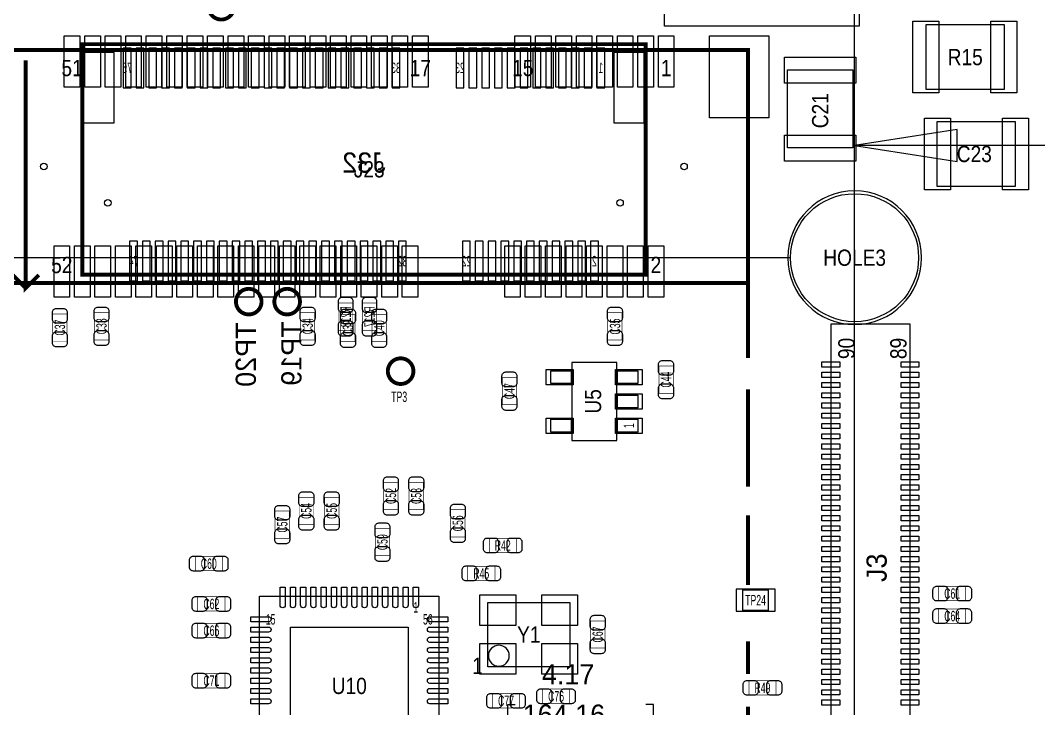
# Model space of a CAD drawing. Extents: x -31 to 174, y -12 to 124.
# Drawn here: x 14.77 to 54.53, y 46.51 to 73.39 of the extents above; entities that cross this region are included whole.
import ezdxf
from ezdxf.enums import TextEntityAlignment as Align

# ---------------------------------------------------------------- set-up
doc = ezdxf.new("R2010")
doc.units = 0
for name, color, linetype in [('BG_DIMENSION', 1, 'CONTINUOUS'), ('PG_ASSEMBLY_BOTTOM', 140, 'CONTINUOUS'), ('PG_ASSEMBLY_TOP', 140, 'CONTINUOUS'), ('PIN_BOTTOM', 2, 'CONTINUOUS'), ('PIN_TOP', 160, 'CONTINUOUS'), ('RD_ASSEMBLY_BOTTOM', 140, 'CONTINUOUS'), ('RD_ASSEMBLY_TOP', 140, 'CONTINUOUS')]:
    doc.layers.add(name, color=color, linetype=linetype)

msp = doc.modelspace()

# ---------------------------------------------------------------- linework, layer by layer
at = {"layer": 'BG_DIMENSION'}
for points in [[(47.3456, 66.617342), (47.3456, 107.793282)], [(47.3456, 40.671242), (47.3456, 71.003922)], [(51.345592, 69.12864), (47.3456, 68.5038), (51.345592, 67.87896), (51.345592, 69.12864)], [(61.93155, 68.5038), (47.3456, 68.5038)], [(44.845478, 64.11722), (-28.512262, 64.11722)], [(34.09188, 45.88002), (33.79978, 45.88002), (33.79978, 46.66742), (34.09188, 46.66742)], [(39.19728, 45.88002), (39.48938, 45.88002), (39.48938, 46.66742), (39.19728, 46.66742)]]:
    msp.add_lwpolyline(points, dxfattribs=at)
at = {"layer": 'PG_ASSEMBLY_BOTTOM'}
msp.add_lwpolyline([(47.526194, 73.165208), (39.926006, 73.165208), (39.926006, 79.21498), (47.526194, 79.21498), (47.526194, 73.165208)], dxfattribs=at)
at = {"layer": 'PG_ASSEMBLY_BOTTOM', "const_width": 0.151892}
for points in [[(23.11146, 73.925176, 1), (22.111208, 73.925176, 1), (23.11146, 73.925176)], [(24.184356, 62.40526, 1), (23.184104, 62.40526, 1), (24.184356, 62.40526)], [(25.68448, 62.40526, 1), (24.684228, 62.40526, 1), (25.68448, 62.40526)]]:
    msp.add_lwpolyline(points, format="xyb", dxfattribs=at)
at = {"layer": 'PG_ASSEMBLY_BOTTOM'}
for points, const_width in [([(39.184326, 72.463152), (17.18437, 72.463152), (17.18437, 63.46317), (39.184326, 63.46317), (39.184326, 72.463152)], 0.1524), ([(14.976348, 71.827136), (14.976348, 62.937136), (15.484348, 63.445136)], 0.1524), ([(14.976348, 62.937136), (14.468348, 63.445136)], 0.1524), ([(27.7495, 62.348364), (27.189684, 62.348364), (27.189684, 61.288168), (27.7495, 61.288168), (27.7495, 62.348364)], 0.024892), ([(28.67914, 62.348364), (28.119324, 62.348364), (28.119324, 61.288168), (28.67914, 61.288168), (28.67914, 62.348364)], 0.024892)]:
    msp.add_lwpolyline(points, dxfattribs=dict(at, const_width=const_width))
at = {"layer": 'PG_ASSEMBLY_TOP'}
for points in [[(50.1396, 70.6882), (50.1396, 73.2282), (53.1876, 73.2282), (53.1876, 70.6882)], [(44.7294, 68.4149), (44.7294, 71.4629), (47.2694, 71.4629), (47.2694, 68.4149)], [(50.5714, 66.9036), (50.5714, 69.4436), (53.6194, 69.4436), (53.6194, 66.9036)], [(35.478974, 59.208924), (35.478974, 59.708796), (36.279074, 59.708796), (36.279074, 59.208924)], [(38.078918, 59.208924), (38.078918, 59.708796), (38.879018, 59.708796), (38.879018, 59.208924)], [(38.078918, 58.258964), (38.078918, 58.758836), (38.879018, 58.758836), (38.879018, 58.258964)], [(35.478974, 57.309004), (35.478974, 57.808876), (36.279074, 57.808876), (36.279074, 57.309004)], [(38.078918, 57.309004), (38.078918, 57.808876), (38.879018, 57.808876), (38.879018, 57.309004)]]:
    msp.add_lwpolyline(points, close=True, dxfattribs=at)
for points, const_width in [([(13.184378, 63.13424), (13.184378, 72.234044), (43.184318, 72.234044), (43.184318, 63.13424), (13.184378, 63.13424), (13.184378, 60.76823)], 0.1524), ([(43.184318, 60.204604), (43.184318, 63.13424)], 0.1524), ([(16.027654, 61.921898), (16.58747, 61.921898), (16.58747, 60.861702), (16.027654, 60.861702), (16.027654, 61.921898)], 0.024892), ([(17.653254, 61.972698), (18.21307, 61.972698), (18.21307, 60.912502), (17.653254, 60.912502), (17.653254, 61.972698)], 0.024892), ([(25.704546, 61.972698), (26.264362, 61.972698), (26.264362, 60.912502), (25.704546, 60.912502), (25.704546, 61.972698)], 0.024892), ([(27.279854, 61.896498), (27.83967, 61.896498), (27.83967, 60.836302), (27.279854, 60.836302), (27.279854, 61.896498)], 0.024892), ([(28.498292, 61.896498), (29.058108, 61.896498), (29.058108, 60.836302), (28.498292, 60.836302), (28.498292, 61.896498)], 0.024892), ([(37.704522, 61.972698), (38.264338, 61.972698), (38.264338, 60.912502), (37.704522, 60.912502), (37.704522, 61.972698)], 0.024892), ([(39.699692, 59.889898), (40.259508, 59.889898), (40.259508, 58.829702), (39.699692, 58.829702), (39.699692, 59.889898)], 0.024892), ([(34.144204, 58.378598), (33.584388, 58.378598), (33.584388, 59.438794), (34.144204, 59.438794), (34.144204, 58.378598)], 0.024892), ([(43.184318, 55.18404), (43.184318, 58.975244)], 0.1524), ([(29.515308, 54.283102), (28.955492, 54.283102), (28.955492, 55.343298), (29.515308, 55.343298), (29.515308, 54.283102)], 0.024892), ([(30.505908, 54.283102), (29.946092, 54.283102), (29.946092, 55.343298), (30.505908, 55.343298), (30.505908, 54.283102)], 0.024892), ([(26.213308, 53.698902), (25.653492, 53.698902), (25.653492, 54.759098), (26.213308, 54.759098), (26.213308, 53.698902)], 0.024892), ([(27.203908, 53.698902), (26.644092, 53.698902), (26.644092, 54.759098), (27.203908, 54.759098), (27.203908, 53.698902)], 0.024892), ([(25.273508, 53.165502), (24.713692, 53.165502), (24.713692, 54.225698), (25.273508, 54.225698), (25.273508, 53.165502)], 0.024892), ([(32.131508, 53.216302), (31.571692, 53.216302), (31.571692, 54.276498), (32.131508, 54.276498), (32.131508, 53.216302)], 0.024892), ([(43.184318, 51.34356), (43.184318, 54.057042)], 0.1524), ([(29.185108, 52.479702), (28.625292, 52.479702), (28.625292, 53.539898), (29.185108, 53.539898), (29.185108, 52.479702)], 0.024892), ([(34.134298, 53.162708), (34.134298, 52.602892), (33.074102, 52.602892), (33.074102, 53.162708), (34.134298, 53.162708)], 0.024892), ([(22.653498, 52.451508), (22.653498, 51.891692), (21.593302, 51.891692), (21.593302, 52.451508), (22.653498, 52.451508)], 0.024892), ([(33.296098, 52.070508), (33.296098, 51.510692), (32.235902, 51.510692), (32.235902, 52.070508), (33.296098, 52.070508)], 0.024892), ([(50.625502, 50.723292), (50.625502, 51.283108), (51.685698, 51.283108), (51.685698, 50.723292), (50.625502, 50.723292)], 0.024892), ([(22.755098, 50.876708), (22.755098, 50.316892), (21.694902, 50.316892), (21.694902, 50.876708), (22.755098, 50.876708)], 0.024892), ([(50.625502, 49.843436), (50.625502, 50.403252), (51.685698, 50.403252), (51.685698, 49.843436), (50.625502, 49.843436)], 0.024892), ([(22.755098, 49.835308), (22.755098, 49.275492), (21.694902, 49.275492), (21.694902, 49.835308), (22.755098, 49.835308)], 0.024892), ([(37.032692, 49.933098), (37.592508, 49.933098), (37.592508, 48.872902), (37.032692, 48.872902), (37.032692, 49.933098)], 0.024892), ([(43.184318, 47.86376), (43.184318, 49.139094)], 0.1524), ([(22.755098, 47.879508), (22.755098, 47.319692), (21.694902, 47.319692), (21.694902, 47.879508), (22.755098, 47.879508)], 0.024892), ([(44.27601, 47.600108), (44.27601, 47.040292), (43.215814, 47.040292), (43.215814, 47.600108), (44.27601, 47.600108)], 0.024892), ([(34.261298, 47.092108), (34.261298, 46.532292), (33.201102, 46.532292), (33.201102, 47.092108), (34.261298, 47.092108)], 0.024892), ([(35.156902, 46.710092), (35.156902, 47.269908), (36.217098, 47.269908), (36.217098, 46.710092), (35.156902, 46.710092)], 0.024892), ([(43.184318, 45.040804), (43.184318, 46.58106)], 0.1524)]:
    msp.add_lwpolyline(points, dxfattribs=dict(at, const_width=const_width))
for points in [[(49.955704, 64.1223, 1), (44.735496, 64.1223, 1), (49.955704, 64.1223)], [(33.86074, 48.57496, 1), (33.04286, 48.57496, 1), (33.86074, 48.57496)]]:
    msp.add_lwpolyline(points, format="xyb", dxfattribs=at)
for points in [[(46.42612, 40.748966), (46.42612, 61.545216), (49.49952, 61.545216), (49.49952, 40.748966), (46.42612, 40.748966)], [(36.303966, 56.983884), (38.054026, 56.983884), (38.054026, 60.033916), (36.303966, 60.033916), (36.303966, 56.983884)], [(42.714926, 50.315114), (44.238926, 50.315114), (44.238926, 51.178714), (42.714926, 51.178714), (42.714926, 50.315114)], [(31.10992, 43.89628), (24.10968, 43.89628), (24.10968, 50.89652), (31.10992, 50.89652), (31.10992, 43.89628)], [(33.02, 50.6603), (36.2204, 50.6603), (36.2204, 48.1457), (33.02, 48.1457), (33.02, 50.6603)]]:
    msp.add_lwpolyline(points, dxfattribs=at)
at = {"layer": 'PG_ASSEMBLY_TOP', "const_width": 0.151892}
msp.add_lwpolyline([(30.116526, 59.69, 1), (29.116274, 59.69, 1), (30.116526, 59.69)], format="xyb", dxfattribs=at)
at = {"layer": 'PIN_BOTTOM'}
for points in [[(18.431256, 69.39153), (18.431256, 72.13473), (17.237456, 72.13473), (17.237456, 69.39153)], [(19.08683, 70.763384), (19.08683, 72.312784), (18.78203, 72.312784), (18.78203, 70.763384)], [(19.586702, 70.763384), (19.586702, 72.312784), (19.281902, 72.312784), (19.281902, 70.763384)], [(20.086828, 70.763384), (20.086828, 72.312784), (19.782028, 72.312784), (19.782028, 70.763384)], [(20.5867, 70.763384), (20.5867, 72.312784), (20.2819, 72.312784), (20.2819, 70.763384)], [(21.086826, 70.763384), (21.086826, 72.312784), (20.782026, 72.312784), (20.782026, 70.763384)], [(21.586698, 70.763384), (21.586698, 72.312784), (21.281898, 72.312784), (21.281898, 70.763384)], [(22.086824, 70.763384), (22.086824, 72.312784), (21.782024, 72.312784), (21.782024, 70.763384)], [(22.586696, 70.763384), (22.586696, 72.312784), (22.281896, 72.312784), (22.281896, 70.763384)], [(23.086822, 70.763384), (23.086822, 72.312784), (22.782022, 72.312784), (22.782022, 70.763384)], [(23.586694, 70.763384), (23.586694, 72.312784), (23.281894, 72.312784), (23.281894, 70.763384)], [(24.08682, 70.763384), (24.08682, 72.312784), (23.78202, 72.312784), (23.78202, 70.763384)], [(24.586692, 70.763384), (24.586692, 72.312784), (24.281892, 72.312784), (24.281892, 70.763384)], [(25.086818, 70.763384), (25.086818, 72.312784), (24.782018, 72.312784), (24.782018, 70.763384)], [(25.58669, 70.763384), (25.58669, 72.312784), (25.28189, 72.312784), (25.28189, 70.763384)], [(26.086816, 70.763384), (26.086816, 72.312784), (25.782016, 72.312784), (25.782016, 70.763384)], [(26.586688, 70.763384), (26.586688, 72.312784), (26.281888, 72.312784), (26.281888, 70.763384)], [(27.086814, 70.763384), (27.086814, 72.312784), (26.782014, 72.312784), (26.782014, 70.763384)], [(27.586686, 70.763384), (27.586686, 72.312784), (27.281886, 72.312784), (27.281886, 70.763384)], [(28.086812, 70.763384), (28.086812, 72.312784), (27.782012, 72.312784), (27.782012, 70.763384)], [(28.586684, 70.763384), (28.586684, 72.312784), (28.281884, 72.312784), (28.281884, 70.763384)], [(29.08681, 70.763384), (29.08681, 72.312784), (28.78201, 72.312784), (28.78201, 70.763384)], [(29.586682, 70.763384), (29.586682, 72.312784), (29.281882, 72.312784), (29.281882, 70.763384)], [(32.086804, 70.763384), (32.086804, 72.312784), (31.782004, 72.312784), (31.782004, 70.763384)], [(32.586676, 70.763384), (32.586676, 72.312784), (32.281876, 72.312784), (32.281876, 70.763384)], [(33.086802, 70.763384), (33.086802, 72.312784), (32.782002, 72.312784), (32.782002, 70.763384)], [(33.586674, 70.763384), (33.586674, 72.312784), (33.281874, 72.312784), (33.281874, 70.763384)], [(34.0868, 70.763384), (34.0868, 72.312784), (33.782, 72.312784), (33.782, 70.763384)], [(34.586672, 70.763384), (34.586672, 72.312784), (34.281872, 72.312784), (34.281872, 70.763384)], [(35.086798, 70.763384), (35.086798, 72.312784), (34.781998, 72.312784), (34.781998, 70.763384)], [(35.58667, 70.763384), (35.58667, 72.312784), (35.28187, 72.312784), (35.28187, 70.763384)], [(36.086796, 70.763384), (36.086796, 72.312784), (35.781996, 72.312784), (35.781996, 70.763384)], [(36.586668, 70.763384), (36.586668, 72.312784), (36.281868, 72.312784), (36.281868, 70.763384)], [(37.086794, 70.763384), (37.086794, 72.312784), (36.781994, 72.312784), (36.781994, 70.763384)], [(37.586666, 70.763384), (37.586666, 72.312784), (37.281866, 72.312784), (37.281866, 70.763384)], [(39.13124, 69.39153), (39.13124, 72.13473), (37.93744, 72.13473), (37.93744, 69.39153)], [(19.336766, 63.213488), (19.336766, 64.762888), (19.031966, 64.762888), (19.031966, 63.213488)], [(19.836638, 63.213488), (19.836638, 64.762888), (19.531838, 64.762888), (19.531838, 63.213488)], [(20.336764, 63.213488), (20.336764, 64.762888), (20.031964, 64.762888), (20.031964, 63.213488)], [(20.836636, 63.213488), (20.836636, 64.762888), (20.531836, 64.762888), (20.531836, 63.213488)], [(21.336762, 63.213488), (21.336762, 64.762888), (21.031962, 64.762888), (21.031962, 63.213488)], [(21.836634, 63.213488), (21.836634, 64.762888), (21.531834, 64.762888), (21.531834, 63.213488)], [(22.33676, 63.213488), (22.33676, 64.762888), (22.03196, 64.762888), (22.03196, 63.213488)], [(22.836632, 63.213488), (22.836632, 64.762888), (22.531832, 64.762888), (22.531832, 63.213488)], [(23.336758, 63.213488), (23.336758, 64.762888), (23.031958, 64.762888), (23.031958, 63.213488)], [(23.83663, 63.213488), (23.83663, 64.762888), (23.53183, 64.762888), (23.53183, 63.213488)], [(24.336756, 63.213488), (24.336756, 64.762888), (24.031956, 64.762888), (24.031956, 63.213488)], [(24.836628, 63.213488), (24.836628, 64.762888), (24.531828, 64.762888), (24.531828, 63.213488)], [(25.336754, 63.213488), (25.336754, 64.762888), (25.031954, 64.762888), (25.031954, 63.213488)], [(25.836626, 63.213488), (25.836626, 64.762888), (25.531826, 64.762888), (25.531826, 63.213488)], [(26.336752, 63.213488), (26.336752, 64.762888), (26.031952, 64.762888), (26.031952, 63.213488)], [(26.836624, 63.213488), (26.836624, 64.762888), (26.531824, 64.762888), (26.531824, 63.213488)], [(27.33675, 63.213488), (27.33675, 64.762888), (27.03195, 64.762888), (27.03195, 63.213488)], [(27.836622, 63.213488), (27.836622, 64.762888), (27.531822, 64.762888), (27.531822, 63.213488)], [(28.336748, 63.213488), (28.336748, 64.762888), (28.031948, 64.762888), (28.031948, 63.213488)], [(28.836874, 63.213488), (28.836874, 64.762888), (28.532074, 64.762888), (28.532074, 63.213488)], [(29.336746, 63.213488), (29.336746, 64.762888), (29.031946, 64.762888), (29.031946, 63.213488)], [(29.836872, 63.213488), (29.836872, 64.762888), (29.532072, 64.762888), (29.532072, 63.213488)], [(32.33674, 63.213488), (32.33674, 64.762888), (32.03194, 64.762888), (32.03194, 63.213488)], [(32.836866, 63.213488), (32.836866, 64.762888), (32.532066, 64.762888), (32.532066, 63.213488)], [(33.336738, 63.213488), (33.336738, 64.762888), (33.031938, 64.762888), (33.031938, 63.213488)], [(33.836864, 63.213488), (33.836864, 64.762888), (33.532064, 64.762888), (33.532064, 63.213488)], [(34.336736, 63.213488), (34.336736, 64.762888), (34.031936, 64.762888), (34.031936, 63.213488)], [(34.836862, 63.213488), (34.836862, 64.762888), (34.532062, 64.762888), (34.532062, 63.213488)], [(35.336734, 63.213488), (35.336734, 64.762888), (35.031934, 64.762888), (35.031934, 63.213488)], [(35.83686, 63.213488), (35.83686, 64.762888), (35.53206, 64.762888), (35.53206, 63.213488)], [(36.336732, 63.213488), (36.336732, 64.762888), (36.031932, 64.762888), (36.031932, 63.213488)], [(36.836858, 63.213488), (36.836858, 64.762888), (36.532058, 64.762888), (36.532058, 63.213488)], [(37.33673, 63.213488), (37.33673, 64.762888), (37.03193, 64.762888), (37.03193, 63.213488)]]:
    msp.add_lwpolyline(points, close=True, dxfattribs=at)
for points in [[(27.179524, 62.418214), (27.179524, 62.138306, 0.414846), (27.329638, 61.988192), (27.609546, 61.988192, 0.414846), (27.75966, 62.138306), (27.75966, 62.418214, 0.414846), (27.609546, 62.568328), (27.329638, 62.568328, 0.414846)], [(28.109164, 62.418214), (28.109164, 62.138306, 0.414846), (28.259278, 61.988192), (28.539186, 61.988192, 0.414846), (28.6893, 62.138306), (28.6893, 62.418214, 0.414846), (28.539186, 62.568328), (28.259278, 62.568328, 0.414846)], [(27.75966, 61.218318), (27.75966, 61.498226, 0.414846), (27.609546, 61.64834), (27.329638, 61.64834, 0.414846), (27.179524, 61.498226), (27.179524, 61.218318, 0.414846), (27.329638, 61.068204), (27.609546, 61.068204, 0.414846)], [(28.6893, 61.218318), (28.6893, 61.498226, 0.414846), (28.539186, 61.64834), (28.259278, 61.64834, 0.414846), (28.109164, 61.498226), (28.109164, 61.218318, 0.414846), (28.259278, 61.068204), (28.539186, 61.068204, 0.414846)]]:
    msp.add_lwpolyline(points, format="xyb", close=True, dxfattribs=at)
for centre, radius in [((15.684246, 67.684142), 0.127), ((40.68445, 67.684142), 0.127), ((47.3456, 64.1223), 2.499995), ((18.184368, 66.263266), 0.127), ((38.184328, 66.263266), 0.127), ((23.68423, 62.40526), 0.4953), ((25.184354, 62.40526), 0.4953)]:
    msp.add_circle(centre, radius, dxfattribs=at)
at = {"layer": 'PIN_TOP'}
for points in [[(49.6189, 70.5612), (49.6189, 73.3552), (50.6349, 73.3552), (50.6349, 70.5612)], [(52.6669, 70.5612), (52.6669, 73.3552), (53.6829, 73.3552), (53.6829, 70.5612)], [(16.47952, 70.78091), (16.47952, 72.78751), (17.08912, 72.78751), (17.08912, 70.78091)], [(17.27962, 70.78091), (17.27962, 72.78751), (17.88922, 72.78751), (17.88922, 70.78091)], [(18.079466, 70.78091), (18.079466, 72.78751), (18.689066, 72.78751), (18.689066, 70.78091)], [(18.879566, 70.78091), (18.879566, 72.78751), (19.489166, 72.78751), (19.489166, 70.78091)], [(19.679666, 70.78091), (19.679666, 72.78751), (20.289266, 72.78751), (20.289266, 70.78091)], [(20.479512, 70.78091), (20.479512, 72.78751), (21.089112, 72.78751), (21.089112, 70.78091)], [(21.279612, 70.78091), (21.279612, 72.78751), (21.889212, 72.78751), (21.889212, 70.78091)], [(22.079458, 70.78091), (22.079458, 72.78751), (22.689058, 72.78751), (22.689058, 70.78091)], [(22.879558, 70.78091), (22.879558, 72.78751), (23.489158, 72.78751), (23.489158, 70.78091)], [(23.679658, 70.78091), (23.679658, 72.78751), (24.289258, 72.78751), (24.289258, 70.78091)], [(24.479504, 70.78091), (24.479504, 72.78751), (25.089104, 72.78751), (25.089104, 70.78091)], [(25.279604, 70.78091), (25.279604, 72.78751), (25.889204, 72.78751), (25.889204, 70.78091)], [(26.07945, 70.78091), (26.07945, 72.78751), (26.68905, 72.78751), (26.68905, 70.78091)], [(26.87955, 70.78091), (26.87955, 72.78751), (27.48915, 72.78751), (27.48915, 70.78091)], [(27.67965, 70.78091), (27.67965, 72.78751), (28.28925, 72.78751), (28.28925, 70.78091)], [(28.479496, 70.78091), (28.479496, 72.78751), (29.089096, 72.78751), (29.089096, 70.78091)], [(29.279596, 70.78091), (29.279596, 72.78751), (29.889196, 72.78751), (29.889196, 70.78091)], [(30.079442, 70.78091), (30.079442, 72.78751), (30.689042, 72.78751), (30.689042, 70.78091)], [(34.079434, 70.78091), (34.079434, 72.78751), (34.689034, 72.78751), (34.689034, 70.78091)], [(34.879534, 70.78091), (34.879534, 72.78751), (35.489134, 72.78751), (35.489134, 70.78091)], [(35.679634, 70.78091), (35.679634, 72.78751), (36.289234, 72.78751), (36.289234, 70.78091)], [(36.47948, 70.78091), (36.47948, 72.78751), (37.08908, 72.78751), (37.08908, 70.78091)], [(37.27958, 70.78091), (37.27958, 72.78751), (37.88918, 72.78751), (37.88918, 70.78091)], [(38.079426, 70.78091), (38.079426, 72.78751), (38.689026, 72.78751), (38.689026, 70.78091)], [(38.879526, 70.78091), (38.879526, 72.78751), (39.489126, 72.78751), (39.489126, 70.78091)], [(39.679626, 70.78091), (39.679626, 72.78751), (40.289226, 72.78751), (40.289226, 70.78091)], [(41.678606, 69.584062), (41.678606, 72.784462), (43.990006, 72.784462), (43.990006, 69.584062)], [(47.3964, 70.9422), (44.6024, 70.9422), (44.6024, 71.9582), (47.3964, 71.9582)], [(51.0921, 69.5706), (51.0921, 66.7766), (50.0761, 66.7766), (50.0761, 69.5706)], [(54.1401, 69.5706), (54.1401, 66.7766), (53.1241, 66.7766), (53.1241, 69.5706)], [(47.3964, 67.8942), (44.6024, 67.8942), (44.6024, 68.9102), (47.3964, 68.9102)], [(16.07947, 62.580774), (16.07947, 64.587374), (16.68907, 64.587374), (16.68907, 62.580774)], [(16.87957, 62.580774), (16.87957, 64.587374), (17.48917, 64.587374), (17.48917, 62.580774)], [(17.67967, 62.580774), (17.67967, 64.587374), (18.28927, 64.587374), (18.28927, 62.580774)], [(18.479516, 62.580774), (18.479516, 64.587374), (19.089116, 64.587374), (19.089116, 62.580774)], [(19.279616, 62.580774), (19.279616, 64.587374), (19.889216, 64.587374), (19.889216, 62.580774)], [(20.079462, 62.580774), (20.079462, 64.587374), (20.689062, 64.587374), (20.689062, 62.580774)], [(20.879562, 62.580774), (20.879562, 64.587374), (21.489162, 64.587374), (21.489162, 62.580774)], [(21.679662, 62.580774), (21.679662, 64.587374), (22.289262, 64.587374), (22.289262, 62.580774)], [(22.479508, 62.580774), (22.479508, 64.587374), (23.089108, 64.587374), (23.089108, 62.580774)], [(23.279608, 62.580774), (23.279608, 64.587374), (23.889208, 64.587374), (23.889208, 62.580774)], [(24.079454, 62.580774), (24.079454, 64.587374), (24.689054, 64.587374), (24.689054, 62.580774)], [(24.879554, 62.580774), (24.879554, 64.587374), (25.489154, 64.587374), (25.489154, 62.580774)], [(25.679654, 62.580774), (25.679654, 64.587374), (26.289254, 64.587374), (26.289254, 62.580774)], [(26.4795, 62.580774), (26.4795, 64.587374), (27.0891, 64.587374), (27.0891, 62.580774)], [(27.2796, 62.580774), (27.2796, 64.587374), (27.8892, 64.587374), (27.8892, 62.580774)], [(28.079446, 62.580774), (28.079446, 64.587374), (28.689046, 64.587374), (28.689046, 62.580774)], [(28.879546, 62.580774), (28.879546, 64.587374), (29.489146, 64.587374), (29.489146, 62.580774)], [(29.679646, 62.580774), (29.679646, 64.587374), (30.289246, 64.587374), (30.289246, 62.580774)], [(33.679638, 62.580774), (33.679638, 64.587374), (34.289238, 64.587374), (34.289238, 62.580774)], [(34.479484, 62.580774), (34.479484, 64.587374), (35.089084, 64.587374), (35.089084, 62.580774)], [(35.279584, 62.580774), (35.279584, 64.587374), (35.889184, 64.587374), (35.889184, 62.580774)], [(36.07943, 62.580774), (36.07943, 64.587374), (36.68903, 64.587374), (36.68903, 62.580774)], [(36.87953, 62.580774), (36.87953, 64.587374), (37.48913, 64.587374), (37.48913, 62.580774)], [(37.67963, 62.580774), (37.67963, 64.587374), (38.28923, 64.587374), (38.28923, 62.580774)], [(38.479476, 62.580774), (38.479476, 64.587374), (39.089076, 64.587374), (39.089076, 62.580774)], [(39.279576, 62.580774), (39.279576, 64.587374), (39.889176, 64.587374), (39.889176, 62.580774)], [(46.767242, 59.848115), (46.067218, 59.848115), (46.067218, 60.048013), (46.767242, 60.048013)], [(49.858422, 59.848115), (49.158398, 59.848115), (49.158398, 60.048013), (49.858422, 60.048013)], [(36.354004, 59.158886), (35.303968, 59.158886), (35.303968, 59.758834), (36.354004, 59.758834)], [(39.054024, 59.158886), (38.003988, 59.158886), (38.003988, 59.758834), (39.054024, 59.758834)], [(46.767242, 59.448065), (46.067218, 59.448065), (46.067218, 59.647963), (46.767242, 59.647963)], [(49.858422, 59.448065), (49.158398, 59.448065), (49.158398, 59.647963), (49.858422, 59.647963)], [(46.767242, 59.048015), (46.067218, 59.048015), (46.067218, 59.247913), (46.767242, 59.247913)], [(49.858422, 59.048015), (49.158398, 59.048015), (49.158398, 59.247913), (49.858422, 59.247913)], [(39.054024, 58.208926), (38.003988, 58.208926), (38.003988, 58.808874), (39.054024, 58.808874)], [(46.767242, 58.647965), (46.067218, 58.647965), (46.067218, 58.847863), (46.767242, 58.847863)], [(49.858422, 58.647965), (49.158398, 58.647965), (49.158398, 58.847863), (49.858422, 58.847863)], [(46.767242, 58.247915), (46.067218, 58.247915), (46.067218, 58.447813), (46.767242, 58.447813)], [(49.858422, 58.247915), (49.158398, 58.247915), (49.158398, 58.447813), (49.858422, 58.447813)], [(36.354004, 57.258966), (35.303968, 57.258966), (35.303968, 57.858914), (36.354004, 57.858914)], [(39.054024, 57.258966), (38.003988, 57.258966), (38.003988, 57.858914), (39.054024, 57.858914)], [(46.767242, 57.847865), (46.067218, 57.847865), (46.067218, 58.047763), (46.767242, 58.047763)], [(49.858422, 57.847865), (49.158398, 57.847865), (49.158398, 58.047763), (49.858422, 58.047763)], [(46.767242, 57.447815), (46.067218, 57.447815), (46.067218, 57.647713), (46.767242, 57.647713)], [(49.858422, 57.447815), (49.158398, 57.447815), (49.158398, 57.647713), (49.858422, 57.647713)], [(46.767242, 57.047765), (46.067218, 57.047765), (46.067218, 57.247663), (46.767242, 57.247663)], [(49.858422, 57.047765), (49.158398, 57.047765), (49.158398, 57.247663), (49.858422, 57.247663)], [(46.767242, 56.647715), (46.067218, 56.647715), (46.067218, 56.847613), (46.767242, 56.847613)], [(49.858422, 56.647715), (49.158398, 56.647715), (49.158398, 56.847613), (49.858422, 56.847613)], [(46.767242, 56.247665), (46.067218, 56.247665), (46.067218, 56.447563), (46.767242, 56.447563)], [(49.858422, 56.247665), (49.158398, 56.247665), (49.158398, 56.447563), (49.858422, 56.447563)], [(46.767242, 55.847615), (46.067218, 55.847615), (46.067218, 56.047513), (46.767242, 56.047513)], [(49.858422, 55.847615), (49.158398, 55.847615), (49.158398, 56.047513), (49.858422, 56.047513)], [(46.767242, 55.447565), (46.067218, 55.447565), (46.067218, 55.647463), (46.767242, 55.647463)], [(49.858422, 55.447565), (49.158398, 55.447565), (49.158398, 55.647463), (49.858422, 55.647463)], [(46.767242, 55.047515), (46.067218, 55.047515), (46.067218, 55.247413), (46.767242, 55.247413)], [(49.858422, 55.047515), (49.158398, 55.047515), (49.158398, 55.247413), (49.858422, 55.247413)], [(46.767242, 54.647465), (46.067218, 54.647465), (46.067218, 54.847363), (46.767242, 54.847363)], [(49.858422, 54.647465), (49.158398, 54.647465), (49.158398, 54.847363), (49.858422, 54.847363)], [(46.767242, 54.247415), (46.067218, 54.247415), (46.067218, 54.447313), (46.767242, 54.447313)], [(49.858422, 54.247415), (49.158398, 54.247415), (49.158398, 54.447313), (49.858422, 54.447313)], [(46.767242, 53.847365), (46.067218, 53.847365), (46.067218, 54.047263), (46.767242, 54.047263)], [(49.858422, 53.847365), (49.158398, 53.847365), (49.158398, 54.047263), (49.858422, 54.047263)], [(46.767242, 53.447315), (46.067218, 53.447315), (46.067218, 53.647213), (46.767242, 53.647213)], [(49.858422, 53.447315), (49.158398, 53.447315), (49.158398, 53.647213), (49.858422, 53.647213)], [(46.767242, 53.047265), (46.067218, 53.047265), (46.067218, 53.247163), (46.767242, 53.247163)], [(49.858422, 53.047265), (49.158398, 53.047265), (49.158398, 53.247163), (49.858422, 53.247163)], [(46.767242, 52.647215), (46.067218, 52.647215), (46.067218, 52.847113), (46.767242, 52.847113)], [(49.858422, 52.647215), (49.158398, 52.647215), (49.158398, 52.847113), (49.858422, 52.847113)], [(46.767242, 52.247165), (46.067218, 52.247165), (46.067218, 52.447063), (46.767242, 52.447063)], [(49.858422, 52.247165), (49.158398, 52.247165), (49.158398, 52.447063), (49.858422, 52.447063)], [(46.767242, 51.847115), (46.067218, 51.847115), (46.067218, 52.047013), (46.767242, 52.047013)], [(49.858422, 51.847115), (49.158398, 51.847115), (49.158398, 52.047013), (49.858422, 52.047013)], [(46.767242, 51.447065), (46.067218, 51.447065), (46.067218, 51.646963), (46.767242, 51.646963)], [(49.858422, 51.447065), (49.158398, 51.447065), (49.158398, 51.646963), (49.858422, 51.646963)], [(32.7152, 49.75606), (32.7152, 50.95494), (34.1122, 50.95494), (34.1122, 49.75606)], [(35.1282, 49.75606), (35.1282, 50.95494), (36.5252, 50.95494), (36.5252, 49.75606)], [(42.981626, 50.340514), (42.981626, 51.153314), (43.972226, 51.153314), (43.972226, 50.340514)], [(46.767242, 51.047015), (46.067218, 51.047015), (46.067218, 51.246913), (46.767242, 51.246913)], [(49.858422, 51.047015), (49.158398, 51.047015), (49.158398, 51.246913), (49.858422, 51.246913)], [(46.767242, 50.646965), (46.067218, 50.646965), (46.067218, 50.846863), (46.767242, 50.846863)], [(49.858422, 50.646965), (49.158398, 50.646965), (49.158398, 50.846863), (49.858422, 50.846863)], [(46.767242, 50.246915), (46.067218, 50.246915), (46.067218, 50.446813), (46.767242, 50.446813)], [(49.858422, 50.246915), (49.158398, 50.246915), (49.158398, 50.446813), (49.858422, 50.446813)], [(46.767242, 49.846865), (46.067218, 49.846865), (46.067218, 50.046763), (46.767242, 50.046763)], [(49.858422, 49.846865), (49.158398, 49.846865), (49.158398, 50.046763), (49.858422, 50.046763)], [(29.90977, 45.09643), (25.30983, 45.09643), (25.30983, 49.69637), (29.90977, 49.69637)], [(46.767242, 49.446815), (46.067218, 49.446815), (46.067218, 49.646713), (46.767242, 49.646713)], [(49.858422, 49.446815), (49.158398, 49.446815), (49.158398, 49.646713), (49.858422, 49.646713)], [(32.7152, 47.85106), (32.7152, 49.04994), (34.1122, 49.04994), (34.1122, 47.85106)], [(35.1282, 47.85106), (35.1282, 49.04994), (36.5252, 49.04994), (36.5252, 47.85106)], [(46.767242, 49.046765), (46.067218, 49.046765), (46.067218, 49.246663), (46.767242, 49.246663)], [(49.858422, 49.046765), (49.158398, 49.046765), (49.158398, 49.246663), (49.858422, 49.246663)], [(46.767242, 48.646715), (46.067218, 48.646715), (46.067218, 48.846613), (46.767242, 48.846613)], [(49.858422, 48.646715), (49.158398, 48.646715), (49.158398, 48.846613), (49.858422, 48.846613)], [(46.767242, 48.246665), (46.067218, 48.246665), (46.067218, 48.446563), (46.767242, 48.446563)], [(49.858422, 48.246665), (49.158398, 48.246665), (49.158398, 48.446563), (49.858422, 48.446563)], [(46.767242, 47.846615), (46.067218, 47.846615), (46.067218, 48.046513), (46.767242, 48.046513)], [(49.858422, 47.846615), (49.158398, 47.846615), (49.158398, 48.046513), (49.858422, 48.046513)], [(46.767242, 47.446565), (46.067218, 47.446565), (46.067218, 47.646463), (46.767242, 47.646463)], [(49.858422, 47.446565), (49.158398, 47.446565), (49.158398, 47.646463), (49.858422, 47.646463)], [(46.767242, 47.046515), (46.067218, 47.046515), (46.067218, 47.246413), (46.767242, 47.246413)], [(49.858422, 47.046515), (49.158398, 47.046515), (49.158398, 47.246413), (49.858422, 47.246413)], [(46.767242, 46.646465), (46.067218, 46.646465), (46.067218, 46.846363), (46.767242, 46.846363)], [(49.858422, 46.646465), (49.158398, 46.646465), (49.158398, 46.846363), (49.858422, 46.846363)]]:
    msp.add_lwpolyline(points, close=True, dxfattribs=at)
for points in [[(16.59763, 61.991748), (16.59763, 61.71184, -0.414846), (16.447516, 61.561726), (16.167608, 61.561726, -0.414846), (16.017494, 61.71184), (16.017494, 61.991748, -0.414846), (16.167608, 62.141862), (16.447516, 62.141862, -0.414846)], [(18.22323, 62.042548), (18.22323, 61.76264, -0.414846), (18.073116, 61.612526), (17.793208, 61.612526, -0.414846), (17.643094, 61.76264), (17.643094, 62.042548, -0.414846), (17.793208, 62.192662), (18.073116, 62.192662, -0.414846)], [(26.274522, 62.042548), (26.274522, 61.76264, -0.414846), (26.124408, 61.612526), (25.8445, 61.612526, -0.414846), (25.694386, 61.76264), (25.694386, 62.042548, -0.414846), (25.8445, 62.192662), (26.124408, 62.192662, -0.414846)], [(27.84983, 61.966348), (27.84983, 61.68644, -0.414846), (27.699716, 61.536326), (27.419808, 61.536326, -0.414846), (27.269694, 61.68644), (27.269694, 61.966348, -0.414846), (27.419808, 62.116462), (27.699716, 62.116462, -0.414846)], [(29.068268, 61.966348), (29.068268, 61.68644, -0.414846), (28.918154, 61.536326), (28.638246, 61.536326, -0.414846), (28.488132, 61.68644), (28.488132, 61.966348, -0.414846), (28.638246, 62.116462), (28.918154, 62.116462, -0.414846)], [(38.274498, 62.042548), (38.274498, 61.76264, -0.414846), (38.124384, 61.612526), (37.844476, 61.612526, -0.414846), (37.694362, 61.76264), (37.694362, 62.042548, -0.414846), (37.844476, 62.192662), (38.124384, 62.192662, -0.414846)], [(17.643094, 60.842652), (17.643094, 61.12256, -0.414846), (17.793208, 61.272674), (18.073116, 61.272674, -0.414846), (18.22323, 61.12256), (18.22323, 60.842652, -0.414846), (18.073116, 60.692538), (17.793208, 60.692538, -0.414846)], [(25.694386, 60.842652), (25.694386, 61.12256, -0.414846), (25.8445, 61.272674), (26.124408, 61.272674, -0.414846), (26.274522, 61.12256), (26.274522, 60.842652, -0.414846), (26.124408, 60.692538), (25.8445, 60.692538, -0.414846)], [(37.694362, 60.842652), (37.694362, 61.12256, -0.414846), (37.844476, 61.272674), (38.124384, 61.272674, -0.414846), (38.274498, 61.12256), (38.274498, 60.842652, -0.414846), (38.124384, 60.692538), (37.844476, 60.692538, -0.414846)], [(16.017494, 60.791852), (16.017494, 61.07176, -0.414846), (16.167608, 61.221874), (16.447516, 61.221874, -0.414846), (16.59763, 61.07176), (16.59763, 60.791852, -0.414846), (16.447516, 60.641738), (16.167608, 60.641738, -0.414846)], [(27.269694, 60.766452), (27.269694, 61.04636, -0.414846), (27.419808, 61.196474), (27.699716, 61.196474, -0.414846), (27.84983, 61.04636), (27.84983, 60.766452, -0.414846), (27.699716, 60.616338), (27.419808, 60.616338, -0.414846)], [(28.488132, 60.766452), (28.488132, 61.04636, -0.414846), (28.638246, 61.196474), (28.918154, 61.196474, -0.414846), (29.068268, 61.04636), (29.068268, 60.766452, -0.414846), (28.918154, 60.616338), (28.638246, 60.616338, -0.414846)], [(40.269668, 59.959748), (40.269668, 59.67984, -0.414846), (40.119554, 59.529726), (39.839646, 59.529726, -0.414846), (39.689532, 59.67984), (39.689532, 59.959748, -0.414846), (39.839646, 60.109862), (40.119554, 60.109862, -0.414846)], [(34.154364, 59.508644), (34.154364, 59.228736, -0.414846), (34.00425, 59.078622), (33.724342, 59.078622, -0.414846), (33.574228, 59.228736), (33.574228, 59.508644, -0.414846), (33.724342, 59.658758), (34.00425, 59.658758, -0.414846)], [(39.689532, 58.759852), (39.689532, 59.03976, -0.414846), (39.839646, 59.189874), (40.119554, 59.189874, -0.414846), (40.269668, 59.03976), (40.269668, 58.759852, -0.414846), (40.119554, 58.609738), (39.839646, 58.609738, -0.414846)], [(33.574228, 58.308748), (33.574228, 58.588656, -0.414846), (33.724342, 58.73877), (34.00425, 58.73877, -0.414846), (34.154364, 58.588656), (34.154364, 58.308748, -0.414846), (34.00425, 58.158634), (33.724342, 58.158634, -0.414846)], [(29.525468, 55.413148), (29.525468, 55.13324, -0.414846), (29.375354, 54.983126), (29.095446, 54.983126, -0.414846), (28.945332, 55.13324), (28.945332, 55.413148, -0.414846), (29.095446, 55.563262), (29.375354, 55.563262, -0.414846)], [(30.516068, 55.413148), (30.516068, 55.13324, -0.414846), (30.365954, 54.983126), (30.086046, 54.983126, -0.414846), (29.935932, 55.13324), (29.935932, 55.413148, -0.414846), (30.086046, 55.563262), (30.365954, 55.563262, -0.414846)], [(26.223468, 54.828948), (26.223468, 54.54904, -0.414846), (26.073354, 54.398926), (25.793446, 54.398926, -0.414846), (25.643332, 54.54904), (25.643332, 54.828948, -0.414846), (25.793446, 54.979062), (26.073354, 54.979062, -0.414846)], [(27.214068, 54.828948), (27.214068, 54.54904, -0.414846), (27.063954, 54.398926), (26.784046, 54.398926, -0.414846), (26.633932, 54.54904), (26.633932, 54.828948, -0.414846), (26.784046, 54.979062), (27.063954, 54.979062, -0.414846)], [(28.945332, 54.213252), (28.945332, 54.49316, -0.414846), (29.095446, 54.643274), (29.375354, 54.643274, -0.414846), (29.525468, 54.49316), (29.525468, 54.213252, -0.414846), (29.375354, 54.063138), (29.095446, 54.063138, -0.414846)], [(29.935932, 54.213252), (29.935932, 54.49316, -0.414846), (30.086046, 54.643274), (30.365954, 54.643274, -0.414846), (30.516068, 54.49316), (30.516068, 54.213252, -0.414846), (30.365954, 54.063138), (30.086046, 54.063138, -0.414846)], [(32.141668, 54.346348), (32.141668, 54.06644, -0.414846), (31.991554, 53.916326), (31.711646, 53.916326, -0.414846), (31.561532, 54.06644), (31.561532, 54.346348, -0.414846), (31.711646, 54.496462), (31.991554, 54.496462, -0.414846)], [(25.283668, 54.295548), (25.283668, 54.01564, -0.414846), (25.133554, 53.865526), (24.853646, 53.865526, -0.414846), (24.703532, 54.01564), (24.703532, 54.295548, -0.414846), (24.853646, 54.445662), (25.133554, 54.445662, -0.414846)], [(25.643332, 53.629052), (25.643332, 53.90896, -0.414846), (25.793446, 54.059074), (26.073354, 54.059074, -0.414846), (26.223468, 53.90896), (26.223468, 53.629052, -0.414846), (26.073354, 53.478938), (25.793446, 53.478938, -0.414846)], [(26.633932, 53.629052), (26.633932, 53.90896, -0.414846), (26.784046, 54.059074), (27.063954, 54.059074, -0.414846), (27.214068, 53.90896), (27.214068, 53.629052, -0.414846), (27.063954, 53.478938), (26.784046, 53.478938, -0.414846)], [(29.195268, 53.609748), (29.195268, 53.32984, -0.414846), (29.045154, 53.179726), (28.765246, 53.179726, -0.414846), (28.615132, 53.32984), (28.615132, 53.609748, -0.414846), (28.765246, 53.759862), (29.045154, 53.759862, -0.414846)], [(24.703532, 53.095652), (24.703532, 53.37556, -0.414846), (24.853646, 53.525674), (25.133554, 53.525674, -0.414846), (25.283668, 53.37556), (25.283668, 53.095652, -0.414846), (25.133554, 52.945538), (24.853646, 52.945538, -0.414846)], [(31.561532, 53.146452), (31.561532, 53.42636, -0.414846), (31.711646, 53.576474), (31.991554, 53.576474, -0.414846), (32.141668, 53.42636), (32.141668, 53.146452, -0.414846), (31.991554, 52.996338), (31.711646, 52.996338, -0.414846)], [(33.004252, 53.172868), (33.28416, 53.172868, -0.414846), (33.434274, 53.022754), (33.434274, 52.742846, -0.414846), (33.28416, 52.592732), (33.004252, 52.592732, -0.414846), (32.854138, 52.742846), (32.854138, 53.022754, -0.414846)], [(34.204148, 52.592732), (33.92424, 52.592732, -0.414846), (33.774126, 52.742846), (33.774126, 53.022754, -0.414846), (33.92424, 53.172868), (34.204148, 53.172868, -0.414846), (34.354262, 53.022754), (34.354262, 52.742846, -0.414846)], [(28.615132, 52.409852), (28.615132, 52.68976, -0.414846), (28.765246, 52.839874), (29.045154, 52.839874, -0.414846), (29.195268, 52.68976), (29.195268, 52.409852, -0.414846), (29.045154, 52.259738), (28.765246, 52.259738, -0.414846)], [(21.523452, 52.461668), (21.80336, 52.461668, -0.414846), (21.953474, 52.311554), (21.953474, 52.031646, -0.414846), (21.80336, 51.881532), (21.523452, 51.881532, -0.414846), (21.373338, 52.031646), (21.373338, 52.311554, -0.414846)], [(22.723348, 51.881532), (22.44344, 51.881532, -0.414846), (22.293326, 52.031646), (22.293326, 52.311554, -0.414846), (22.44344, 52.461668), (22.723348, 52.461668, -0.414846), (22.873462, 52.311554), (22.873462, 52.031646, -0.414846)], [(32.166052, 52.080668), (32.44596, 52.080668, -0.414846), (32.596074, 51.930554), (32.596074, 51.650646, -0.414846), (32.44596, 51.500532), (32.166052, 51.500532, -0.414846), (32.015938, 51.650646), (32.015938, 51.930554, -0.414846)], [(33.365948, 51.500532), (33.08604, 51.500532, -0.414846), (32.935926, 51.650646), (32.935926, 51.930554, -0.414846), (33.08604, 52.080668), (33.365948, 52.080668, -0.414846), (33.516062, 51.930554), (33.516062, 51.650646, -0.414846)], [(25.109932, 50.546508, -0.414214), (25.009856, 50.446432, -0.414214), (24.90978, 50.546508), (24.90978, 51.246532), (25.109932, 51.246532)], [(25.509982, 50.546508, -0.414214), (25.409906, 50.446432, -0.414214), (25.30983, 50.546508), (25.30983, 51.246532), (25.509982, 51.246532)], [(25.909778, 50.546508, -0.414214), (25.809702, 50.446432, -0.414214), (25.709626, 50.546508), (25.709626, 51.246532), (25.909778, 51.246532)], [(26.309828, 50.546508, -0.414214), (26.209752, 50.446432, -0.414214), (26.109676, 50.546508), (26.109676, 51.246532), (26.309828, 51.246532)], [(26.709878, 50.546508, -0.414214), (26.609802, 50.446432, -0.414214), (26.509726, 50.546508), (26.509726, 51.246532), (26.709878, 51.246532)], [(27.109928, 50.546508, -0.414214), (27.009852, 50.446432, -0.414214), (26.909776, 50.546508), (26.909776, 51.246532), (27.109928, 51.246532)], [(27.509978, 50.546508, -0.414214), (27.409902, 50.446432, -0.414214), (27.309826, 50.546508), (27.309826, 51.246532), (27.509978, 51.246532)], [(27.909774, 50.546508, -0.414214), (27.809698, 50.446432, -0.414214), (27.709622, 50.546508), (27.709622, 51.246532), (27.909774, 51.246532)], [(28.309824, 50.546508, -0.414214), (28.209748, 50.446432, -0.414214), (28.109672, 50.546508), (28.109672, 51.246532), (28.309824, 51.246532)], [(28.709874, 50.546508, -0.414214), (28.609798, 50.446432, -0.414214), (28.509722, 50.546508), (28.509722, 51.246532), (28.709874, 51.246532)], [(29.109924, 50.546508, -0.414214), (29.009848, 50.446432, -0.414214), (28.909772, 50.546508), (28.909772, 51.246532), (29.109924, 51.246532)], [(29.509974, 50.546508, -0.414214), (29.409898, 50.446432, -0.414214), (29.309822, 50.546508), (29.309822, 51.246532), (29.509974, 51.246532)], [(29.90977, 50.546508, -0.414214), (29.809694, 50.446432, -0.414214), (29.709618, 50.546508), (29.709618, 51.246532), (29.90977, 51.246532)], [(30.30982, 50.546508, -0.414214), (30.209744, 50.446432, -0.414214), (30.109668, 50.546508), (30.109668, 51.246532), (30.30982, 51.246532)], [(50.555652, 51.293268), (50.83556, 51.293268, -0.414846), (50.985674, 51.143154), (50.985674, 50.863246, -0.414846), (50.83556, 50.713132), (50.555652, 50.713132, -0.414846), (50.405538, 50.863246), (50.405538, 51.143154, -0.414846)], [(51.755548, 50.713132), (51.47564, 50.713132, -0.414846), (51.325526, 50.863246), (51.325526, 51.143154, -0.414846), (51.47564, 51.293268), (51.755548, 51.293268, -0.414846), (51.905662, 51.143154), (51.905662, 50.863246, -0.414846)], [(21.625052, 50.886868), (21.90496, 50.886868, -0.414846), (22.055074, 50.736754), (22.055074, 50.456846, -0.414846), (21.90496, 50.306732), (21.625052, 50.306732, -0.414846), (21.474938, 50.456846), (21.474938, 50.736754, -0.414846)], [(22.824948, 50.306732), (22.54504, 50.306732, -0.414846), (22.394926, 50.456846), (22.394926, 50.736754, -0.414846), (22.54504, 50.886868), (22.824948, 50.886868, -0.414846), (22.975062, 50.736754), (22.975062, 50.456846, -0.414846)], [(37.602668, 50.002948), (37.602668, 49.72304, -0.414846), (37.452554, 49.572926), (37.172646, 49.572926, -0.414846), (37.022532, 49.72304), (37.022532, 50.002948, -0.414846), (37.172646, 50.153062), (37.452554, 50.153062, -0.414846)], [(50.555652, 50.413412), (50.83556, 50.413412, -0.414846), (50.985674, 50.263298), (50.985674, 49.98339, -0.414846), (50.83556, 49.833276), (50.555652, 49.833276, -0.414846), (50.405538, 49.98339), (50.405538, 50.263298, -0.414846)], [(51.755548, 49.833276), (51.47564, 49.833276, -0.414846), (51.325526, 49.98339), (51.325526, 50.263298, -0.414846), (51.47564, 50.413412), (51.755548, 50.413412, -0.414846), (51.905662, 50.263298), (51.905662, 49.98339, -0.414846)], [(21.625052, 49.845468), (21.90496, 49.845468, -0.414846), (22.055074, 49.695354), (22.055074, 49.415446, -0.414846), (21.90496, 49.265332), (21.625052, 49.265332, -0.414846), (21.474938, 49.415446), (21.474938, 49.695354, -0.414846)], [(22.824948, 49.265332), (22.54504, 49.265332, -0.414846), (22.394926, 49.415446), (22.394926, 49.695354, -0.414846), (22.54504, 49.845468), (22.824948, 49.845468, -0.414846), (22.975062, 49.695354), (22.975062, 49.415446, -0.414846)], [(24.459692, 50.09642, -0.414214), (24.559768, 49.996344, -0.414214), (24.459692, 49.896268), (23.759668, 49.896268), (23.759668, 50.09642)], [(30.759908, 49.896268, -0.414214), (30.659832, 49.996344, -0.414214), (30.759908, 50.09642), (31.459932, 50.09642), (31.459932, 49.896268)], [(24.459692, 49.69637, -0.414214), (24.559768, 49.596294, -0.414214), (24.459692, 49.496218), (23.759668, 49.496218), (23.759668, 49.69637)], [(30.759908, 49.496218, -0.414214), (30.659832, 49.596294, -0.414214), (30.759908, 49.69637), (31.459932, 49.69637), (31.459932, 49.496218)], [(24.459692, 49.296574, -0.414214), (24.559768, 49.196498, -0.414214), (24.459692, 49.096422), (23.759668, 49.096422), (23.759668, 49.296574)], [(30.759908, 49.096422, -0.414214), (30.659832, 49.196498, -0.414214), (30.759908, 49.296574), (31.459932, 49.296574), (31.459932, 49.096422)], [(37.022532, 48.803052), (37.022532, 49.08296, -0.414846), (37.172646, 49.233074), (37.452554, 49.233074, -0.414846), (37.602668, 49.08296), (37.602668, 48.803052, -0.414846), (37.452554, 48.652938), (37.172646, 48.652938, -0.414846)], [(24.459692, 48.896524, -0.414214), (24.559768, 48.796448, -0.414214), (24.459692, 48.696372), (23.759668, 48.696372), (23.759668, 48.896524)], [(30.759908, 48.696372, -0.414214), (30.659832, 48.796448, -0.414214), (30.759908, 48.896524), (31.459932, 48.896524), (31.459932, 48.696372)], [(24.459692, 48.496474, -0.414214), (24.559768, 48.396398, -0.414214), (24.459692, 48.296322), (23.759668, 48.296322), (23.759668, 48.496474)], [(30.759908, 48.296322, -0.414214), (30.659832, 48.396398, -0.414214), (30.759908, 48.496474), (31.459932, 48.496474), (31.459932, 48.296322)], [(21.625052, 47.889668), (21.90496, 47.889668, -0.414846), (22.055074, 47.739554), (22.055074, 47.459646, -0.414846), (21.90496, 47.309532), (21.625052, 47.309532, -0.414846), (21.474938, 47.459646), (21.474938, 47.739554, -0.414846)], [(22.824948, 47.309532), (22.54504, 47.309532, -0.414846), (22.394926, 47.459646), (22.394926, 47.739554, -0.414846), (22.54504, 47.889668), (22.824948, 47.889668, -0.414846), (22.975062, 47.739554), (22.975062, 47.459646, -0.414846)], [(24.459692, 48.096424, -0.414214), (24.559768, 47.996348, -0.414214), (24.459692, 47.896272), (23.759668, 47.896272), (23.759668, 48.096424)], [(30.759908, 47.896272, -0.414214), (30.659832, 47.996348, -0.414214), (30.759908, 48.096424), (31.459932, 48.096424), (31.459932, 47.896272)], [(24.459692, 47.696374, -0.414214), (24.559768, 47.596298, -0.414214), (24.459692, 47.496222), (23.759668, 47.496222), (23.759668, 47.696374)], [(30.759908, 47.496222, -0.414214), (30.659832, 47.596298, -0.414214), (30.759908, 47.696374), (31.459932, 47.696374), (31.459932, 47.496222)], [(43.145964, 47.610268), (43.425872, 47.610268, -0.414846), (43.575986, 47.460154), (43.575986, 47.180246, -0.414846), (43.425872, 47.030132), (43.145964, 47.030132, -0.414846), (42.99585, 47.180246), (42.99585, 47.460154, -0.414846)], [(44.34586, 47.030132), (44.065952, 47.030132, -0.414846), (43.915838, 47.180246), (43.915838, 47.460154, -0.414846), (44.065952, 47.610268), (44.34586, 47.610268, -0.414846), (44.495974, 47.460154), (44.495974, 47.180246, -0.414846)], [(24.459692, 47.296578, -0.414214), (24.559768, 47.196502, -0.414214), (24.459692, 47.096426), (23.759668, 47.096426), (23.759668, 47.296578)], [(30.759908, 47.096426, -0.414214), (30.659832, 47.196502, -0.414214), (30.759908, 47.296578), (31.459932, 47.296578), (31.459932, 47.096426)], [(33.131252, 47.102268), (33.41116, 47.102268, -0.414846), (33.561274, 46.952154), (33.561274, 46.672246, -0.414846), (33.41116, 46.522132), (33.131252, 46.522132, -0.414846), (32.981138, 46.672246), (32.981138, 46.952154, -0.414846)], [(34.331148, 46.522132), (34.05124, 46.522132, -0.414846), (33.901126, 46.672246), (33.901126, 46.952154, -0.414846), (34.05124, 47.102268), (34.331148, 47.102268, -0.414846), (34.481262, 46.952154), (34.481262, 46.672246, -0.414846)], [(35.087052, 47.280068), (35.36696, 47.280068, -0.414846), (35.517074, 47.129954), (35.517074, 46.850046, -0.414846), (35.36696, 46.699932), (35.087052, 46.699932, -0.414846), (34.936938, 46.850046), (34.936938, 47.129954, -0.414846)], [(36.286948, 46.699932), (36.00704, 46.699932, -0.414846), (35.856926, 46.850046), (35.856926, 47.129954, -0.414846), (36.00704, 47.280068), (36.286948, 47.280068, -0.414846), (36.437062, 47.129954), (36.437062, 46.850046, -0.414846)], [(24.459692, 46.896528, -0.414214), (24.559768, 46.796452, -0.414214), (24.459692, 46.696376), (23.759668, 46.696376), (23.759668, 46.896528)], [(30.759908, 46.696376, -0.414214), (30.659832, 46.796452, -0.414214), (30.759908, 46.896528), (31.459932, 46.896528), (31.459932, 46.696376)]]:
    msp.add_lwpolyline(points, format="xyb", close=True, dxfattribs=at)
for centre, radius in [((15.684246, 67.684142), 0.127), ((40.68445, 67.684142), 0.127), ((47.3456, 64.1223), 2.499995), ((18.184368, 66.263266), 0.127), ((38.184328, 66.263266), 0.127), ((29.6164, 59.69), 0.4953)]:
    msp.add_circle(centre, radius, dxfattribs=at)

# ---------------------------------------------------------------- texts
at = {"layer": 'BG_DIMENSION'}
for s, p in [('4.17', (35.13328, 47.45482)), ('164.16', (34.38398, 45.88002))]:
    msp.add_text(s, height=0.7874, dxfattribs=at).set_placement(p)
at = {"layer": 'PG_ASSEMBLY_BOTTOM', "text_generation_flag": 2, "width": 0.625}
for s, p in [('75', (18.93443, 71.334884)), ('33', (29.434282, 71.334884)), ('23', (31.934404, 71.334884)), ('1', (37.434266, 71.334884)), ('74', (19.184366, 63.784988)), ('32', (29.684472, 63.784988)), ('22', (32.18434, 63.784988)), ('2', (37.18433, 63.784988))]:
    msp.add_text(s, height=0.4064, dxfattribs=at).set_placement(p, align=Align.CENTER)
at = {"layer": 'PG_ASSEMBLY_TOP'}
for s, height, width, p in [('51', 0.635, 0.88, (16.78432, 71.21271)), ('17', 0.635, 0.88, (30.384242, 71.21271)), ('15', 0.635, 0.88, (34.384234, 71.21271)), ('1', 0.635, 0.88, (39.984426, 71.21271)), ('52', 0.635, 0.88, (16.38427, 63.520574)), ('2', 0.635, 0.88, (39.584376, 63.520574)), ('1', 0.4064, 0.625, (30.209744, 50.262282)), ('15', 0.4064, 0.625, (24.540718, 49.793144)), ('56', 0.4064, 0.625, (30.678882, 49.793144)), ('1', 0.635, 0.88, (32.6136, 47.86122))]:
    msp.add_text(s, height=height, dxfattribs=dict(at, width=width)).set_placement(p, align=Align.CENTER)
at = {"layer": 'PG_ASSEMBLY_TOP', "width": 0.88}
for s, p in [('90', (47.34052, 60.160916)), ('89', (49.37252, 60.160916))]:
    msp.add_text(s, height=0.635, rotation=90, dxfattribs=at).set_placement(p)
at = {"layer": 'PG_ASSEMBLY_TOP', "width": 0.625}
msp.add_text('1', height=0.4064, rotation=90, dxfattribs=at).set_placement((38.732206, 57.55894), align=Align.CENTER)
at = {"layer": 'RD_ASSEMBLY_BOTTOM', "text_generation_flag": 2}
msp.add_text('J32', height=0.7874, dxfattribs=at).set_placement((28.184348, 67.44462), align=Align.CENTER)
at = {"layer": 'RD_ASSEMBLY_BOTTOM', "text_generation_flag": 2, "width": 0.625}
for s, p in [('R218', (27.672792, 61.818266)), ('R217', (28.602432, 61.818266))]:
    msp.add_text(s, height=0.4064, rotation=90, dxfattribs=at).set_placement(p, align=Align.CENTER)
at = {"layer": 'RD_ASSEMBLY_BOTTOM', "text_generation_flag": 2}
for s, p in [('TP20', (23.96236, 61.595)), ('TP19', (25.7429, 61.638434))]:
    msp.add_text(s, height=0.7874, rotation=90, dxfattribs=at).set_placement(p)
at = {"layer": 'RD_ASSEMBLY_TOP'}
for s, height, width, p in [('R15', 0.635, 0.88, (51.6636, 71.6407)), ('J23', 0.635, 0.88, (28.38958, 67.25666)), ('HOLE3', 0.635, 0.88, (47.3456, 63.8048)), ('R42', 0.4064, 0.625, (33.6042, 52.6796)), ('C60', 0.4064, 0.625, (22.1234, 51.9684)), ('R45', 0.4064, 0.625, (32.766, 51.5874)), ('TP24', 0.4064, 0.625, (43.476926, 50.543714)), ('C61', 0.4064, 0.625, (51.1556, 50.8)), ('C62', 0.4064, 0.625, (22.225, 50.3936)), ('C64', 0.4064, 0.625, (51.1556, 49.920144)), ('C66', 0.4064, 0.625, (22.225, 49.3522)), ('Y1', 0.635, 0.88, (34.6202, 49.0855)), ('C71', 0.4064, 0.625, (22.225, 47.3964)), ('U10', 0.635, 0.88, (27.6098, 47.0789)), ('R49', 0.4064, 0.625, (43.745912, 47.117)), ('C77', 0.4064, 0.625, (33.7312, 46.609)), ('C76', 0.4064, 0.625, (35.687, 46.7868))]:
    msp.add_text(s, height=height, dxfattribs=dict(at, width=width)).set_placement(p, align=Align.CENTER)
at = {"layer": 'RD_ASSEMBLY_TOP', "width": 0.88}
msp.add_text('C21', height=0.635, rotation=90, dxfattribs=at).set_placement((46.3169, 69.1769))
at = {"layer": 'RD_ASSEMBLY_TOP'}
for s, height, width, p in [('C23', 0.635, 0.88, (51.3334, 67.8561)), ('TP3', 0.4064, 0.625, (29.2481, 58.48604))]:
    msp.add_text(s, height=height, dxfattribs=dict(at, width=width)).set_placement(p)
for s, height, width, p in [('C37', 0.4064, 0.625, (16.510762, 61.3918)), ('C33', 0.4064, 0.625, (18.136362, 61.4426)), ('C34', 0.4064, 0.625, (26.187654, 61.4426)), ('C39', 0.4064, 0.625, (27.762962, 61.3664)), ('C40', 0.4064, 0.625, (28.9814, 61.3664)), ('C35', 0.4064, 0.625, (38.19271, 61.43244)), ('C44', 0.4064, 0.625, (40.1828, 59.3598)), ('C47', 0.4064, 0.625, (34.067496, 58.908696)), ('U5', 0.635, 0.88, (37.446458, 58.5089)), ('C52', 0.4064, 0.625, (29.4386, 54.8132)), ('C53', 0.4064, 0.625, (30.4292, 54.8132)), ('C54', 0.4064, 0.625, (26.1366, 54.229)), ('C55', 0.4064, 0.625, (27.1272, 54.229)), ('C57', 0.4064, 0.625, (25.1968, 53.6956)), ('C56', 0.4064, 0.625, (32.0548, 53.7464)), ('C59', 0.4064, 0.625, (29.1084, 53.0098)), ('C67', 0.4064, 0.625, (37.5158, 49.403))]:
    msp.add_text(s, height=height, rotation=90, dxfattribs=dict(at, width=width)).set_placement(p, align=Align.CENTER)
msp.add_text('J3', height=0.7874, rotation=90, dxfattribs=at).set_placement((48.59782, 52.01158), align=Align.CENTER)

doc.saveas('drawing.dxf')
